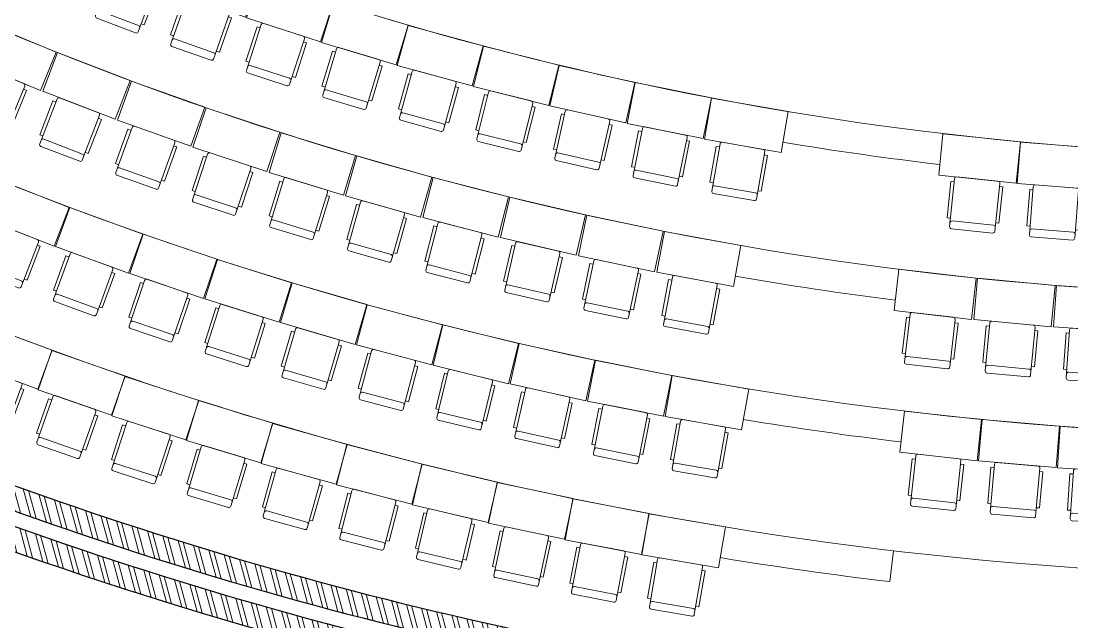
# Model space of a CAD drawing. Header units: millimetres. Extents: x 8275 to 147087, y -297470 to -191881.
# Drawn here: x 99821 to 109957, y -215696 to -209902 of the extents above; entities that cross this region are included whole.
import ezdxf

# ---------------------------------------------------------------- set-up
doc = ezdxf.new("R2010")
doc.units = ezdxf.units.MM
doc.header["$LTSCALE"] = 250
doc.header["$MEASUREMENT"] = 0
for name, color, linetype, lineweight in [('furniture', 5, 'Continuous', 15), ('hatch', 9, 'Continuous', 0), ('stairs', 2, 'Continuous', 5), ('wall', 1, 'Continuous', 30)]:
    doc.layers.add(name, color=color, linetype=linetype, lineweight=lineweight)

# ---------------------------------------------------------------- blocks, each defined once
blk = doc.blocks.new('CH_staff_PL')
at = {"color": 0}
for p, q in [((-1.75, 8.750000000000057), (-20.25, 8.75)), ((-4.999999999999886, 10.00000000000005), (-19, 10)), ((-19, 8.75), (-19, 10)), ((-5, 8.750000000000057), (-4.999999999999886, 10.00000000000005)), ((-21, 8), (-21, -8)), ((-4, -7.999999999999943), (-4, 8.000000000000057)), ((-1, -7.999999999999943), (-1, 8.000000000000057)), ((-20.25, -8.75), (-1.75, -8.749999999999943)), ((-19, -10), (-19, -8.749999999999972)), ((-19, -10), (-5, -9.999999999999886)), ((-5, -9.999999999999886), (-5.000000000000114, -8.749999999999943))]:
    blk.add_line(p, q, dxfattribs=at)
for centre, start, end in [((-20.25, 8), 90, 180), ((-3.25, 8.000000000000057), 90, 180), ((-1.75, 8.000000000000057), 0, 90), ((-20.25, -8), 180, 270), ((-3.25, -7.999999999999943), 180, 270), ((-1.75, -7.999999999999943), 270, 0)]:
    blk.add_arc(centre, 0.75, start, end, dxfattribs=at)
blk = doc.blocks.new('dsfa')
at = {"layer": 'furniture', "ltscale": 0.01}
blk.add_lwpolyline([(8865122.156110015, 4642612.802817313), (8865872.156110015, 4642612.802817313), (8865872.156110015, 4642212.802817314), (8865122.156110015, 4642212.802817314)], close=True, dxfattribs=at)
at = {"layer": 'furniture', "extrusion": (2e-16, 2.46924423395e-05, 0.9999999996951416), "xscale": -25.08044560737534, "yscale": 25.08044560737528, "zscale": 25.08044560737534, "rotation": 89.99999999959537}
blk.add_blockref('CH_staff_PL', (8865497.156110011, 4641686.112044335, 114.6275719626288), dxfattribs=at)

msp = doc.modelspace()

# ---------------------------------------------------------------- hatches: boundary and pattern name
at = {"layer": 'hatch'}
h = msp.add_hatch(dxfattribs=at)
h.set_pattern_fill('ANSI32', color=256, scale=350, angle=59.99999999999999, style=0)
h.set_pattern_definition([(105, (-2190690.936406204, -138326.6644931042), (-126.7777647004402, -33.96999966970584), []), (105, (-2190660.00048458, -138273.0819050707), (-126.7777647004402, -33.96999966970584), [])])
h.paths.add_polyline_path([(95115.25018163468, -212482.2679443677), (95345.25018163421, -211988.2233863508), (95345.25018163281, -210624.835022427), (96706.70260944148, -210624.8350224087), (96810.93051206064, -210394.8350224093), (95115.25018163468, -210394.835022427)])
edge = h.paths.add_edge_path()
edge.add_arc((112455.1913166817, -179296.9571984977), 37540.11261918598, 243.7933671564915, 259.8707226368601)
edge.add_line((105853.0203109945, -216251.9486539538), (105888.9298440057, -216024.7220899879))
edge.add_arc((112455.1912734841, -179296.9573447998), 37310.11246750853, 243.7857062474797, 259.8636394809197, ccw=False)
edge.add_line((95974.20720158634, -212769.6575101581), (95877.11265997193, -212978.218509694))
edge = h.paths.add_edge_path()
edge.add_line((95725.47056300822, -213303.9487391024), (95356.92912287381, -213132.3760947786))
edge.add_arc((112357.0469241098, -179527.7577788203), 37659.98376814761, 243.1657740476392, 259.9670714785931)
edge.add_line((105796.1456567429, -216611.8372736251), (105831.1623778313, -216390.2602007165))
edge.add_arc((112455.191312338, -179296.9572137243), 37680.11260346745, 243.7979844895485, 259.8749917959418, ccw=False)
edge.add_line((95818.01177239488, -213105.1683874271), (95725.47056300822, -213303.9487391024))

# ---------------------------------------------------------------- linework, layer by layer
at = {"layer": 'stairs'}
msp.add_line((108237.2037015378, -215008.8359449132, -27227.86530261567), (108202.0148130532, -215306.7650340049, -27227.86530261567), dxfattribs=at)
for radius, start, end in [(31910.11393724672, 243.4962099487689, 296.3665552715869), (33260.11393724672, 243.5825503107643, 296.3665552715869), (34610.11393724672, 243.6881587966294, 296.3118409651543), (32210.11393724672, 260.5539283597479, 263.2738381706725), (35960.11393724672, 243.7387282126573, 295.0826291658426), (33560.11393724672, 260.1419390528839, 262.808837149978), (34910.11393724672, 260.6585770683525, 263.1776252371714), (36260.11393724672, 260.6523245136784, 263.2639103614168)]:
    msp.add_arc((112455.1918322935, -179296.9559816772, -56873.66742660934), radius, start, end, dxfattribs=at)
at = {"layer": 'wall'}
for radius, start, end in [(37310.11393724672, 243.7857061407277, 259.8636387411967), (37910.11393724672, 242.7807844374486, 262.665608874233), (37540.11393724672, 243.7933670510744, 259.8707219368824), (37680.11393724672, 243.7979843725674, 259.8749910978677)]:
    msp.add_arc((112455.1920002091, -179296.9559816828, -70506.24605607208), radius, start, end, dxfattribs=at)

# ---------------------------------------------------------------- block references
at = {"layer": 'furniture'}
for p, rotation in [((-9834842.477258414, -1404409.520905807, -27227.86530261567), 339.220031470571), ((-9803183.62699781, -1638659.326496743, -27227.86530261567), 340.5713828219224), ((-9766009.188175157, -1872097.359639236, -27227.86530261567), 341.9227341732738), ((-9723339.839126296, -2104593.770086712, -27227.86530261567), 343.2740855246251), ((-9865334.800092254, -1130226.735535016, -27227.86530261567), 337.6358601622665), ((-9675199.314738896, -2336019.231371594, -27227.86530261567), 344.6254368759764), ((-9840867.800216608, -1359094.389561839, -27227.86530261567), 338.9516496359507), ((-9621614.393249895, -2566245.012743345, -27227.86530261567), 345.9767882273278), ((-9562614.881350074, -2795143.050775122, -27227.86530261567), 347.3281395786792), ((-9811151.800479699, -1587339.863782674, -27227.86530261567), 340.2674391096349), ((-9498233.597604007, -3022586.020599258, -27227.86530261567), 348.6794909300305), ((-9776202.471957255, -1814842.790309977, -27227.86530261567), 341.5832285833192), ((-9428506.354194734, -3248447.406731901, -27227.86530261567), 350.0308422813819), ((-9736038.245581426, -2041483.192847318, -27227.86530261567), 342.8990180570033), ((-9187651.462195568, -3915290.523297947, -27227.86530261567), 354.0848963354359), ((-9096957.642460667, -4133579.0600586, -27227.86530261567), 355.4362476867872), ((-9690680.302420959, -2267141.549960254, -27227.86530261567), 344.2148075306876), ((-9845353.391557321, -1326063.919518584, -27227.86530261567), 338.7542812148981), ((-9640152.562511165, -2491698.858107339, -27227.86530261567), 345.5305970043718), ((-9584481.672239378, -2715036.694398021, -27227.86530261567), 346.846386478056), ((-9817967.1132879, -1543019.469476402, -27227.86530261567), 340.0042812148981), ((-9523696.990292702, -2937037.279044322, -27227.86530261567), 348.1621759517402), ((-9785854.491831146, -1759325.961376497, -27227.86530261567), 341.2542812148981), ((-9457830.572175354, -3157583.537473357, -27227.86530261567), 349.4779654254244), ((-9749030.81105566, -1974880.445043839, -27227.86530261567), 342.5042812148981), ((-9230101.543213118, -3809337.481644251, -27227.86530261567), 353.4253338464771), ((-9707513.597039133, -2189580.3282186, -27227.86530261567), 343.7542812148981), ((-9144282.050517496, -4022911.945979579, -27227.86530261567), 354.7411233201613), ((-9053580.91050271, -4234459.43554794, -27227.86530261567), 356.0569127938455), ((-9661322.609726869, -2403323.425384491, -27227.86530261567), 345.0042812148981), ((-9610479.83352713, -2616008.006403551, -27227.86530261567), 346.2542812148981), ((-9555009.466847759, -2827532.844934174, -27227.86530261567), 347.5042812148981), ((-9494937.910579018, -3037797.266609362, -27227.86530261567), 348.7542812148981), ((-9430293.755528238, -3246701.196952285, -27227.86530261567), 350.0042812148981), ((-9209244.161507647, -3864259.291622329, -27227.86530261567), 353.7542812148981), ((-9126638.819771498, -4066734.170092731, -27227.86530261567), 355.0042812148981), ((-9039636.169673517, -4267358.83899184, -27227.86530261567), 356.2542812148981)]:
    msp.add_blockref('dsfa', p, dxfattribs=dict(at, rotation=rotation))
at = {"layer": 'furniture', "xscale": -1}
for p, rotation in [((6795964.001862834, -7650140.427196071, -27227.86530261567), 339.6385759279591), ((6949737.365265927, -7509669.706812245, -27227.86530261567), 340.8290521184352), ((7100559.084216672, -7366034.475513679, -27227.86530261567), 342.0195283089114), ((7248364.049205369, -7219296.740414147, -27227.86530261567), 343.2100044993877), ((7393088.453050475, -7069519.847973655, -27227.86530261567), 344.4004806898638), ((7534669.81844405, -6916768.456651871, -27227.86530261567), 345.5909568803401), ((7673047.024923163, -6761108.508995168, -27227.86530261567), 346.7814330708162), ((7808160.335255462, -6602607.203169321, -27227.86530261567), 347.9719092612924), ((7939951.421227663, -6441332.963950161, -27227.86530261567), 349.1623854517686), ((8068363.388825758, -6277355.413184709, -27227.86530261567), 350.3528616422448)]:
    msp.add_blockref('dsfa', p, dxfattribs=dict(at, rotation=rotation))

doc.saveas('drawing.dxf')
